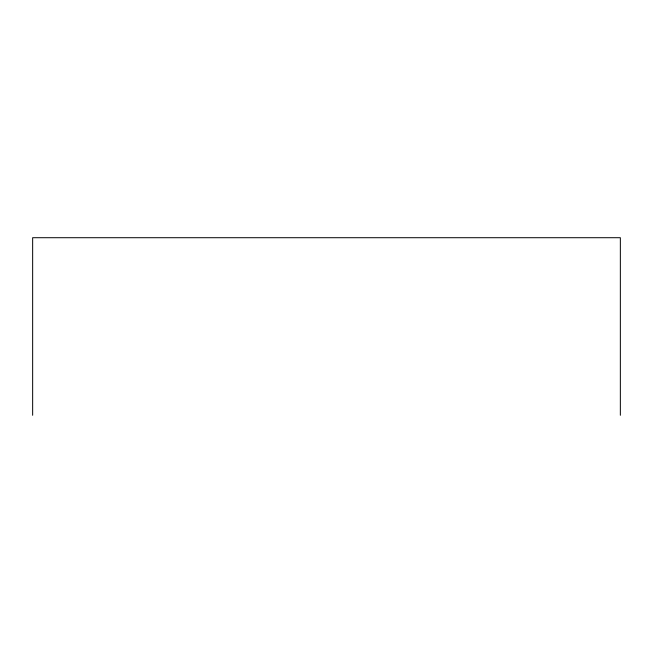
<?xml version="1.0" encoding="UTF-8"?>
<svg xmlns="http://www.w3.org/2000/svg" width="653" height="653" viewBox="0 0 653 653"><rect width="100%" height="100%" fill="white"/><g stroke="black" fill="none" stroke-linecap="round" stroke-linejoin="round"><path stroke-width="0.98" d="M620.35 415.292L620.35 237.708L32.65 237.708L32.65 415.292"/></g></svg>
